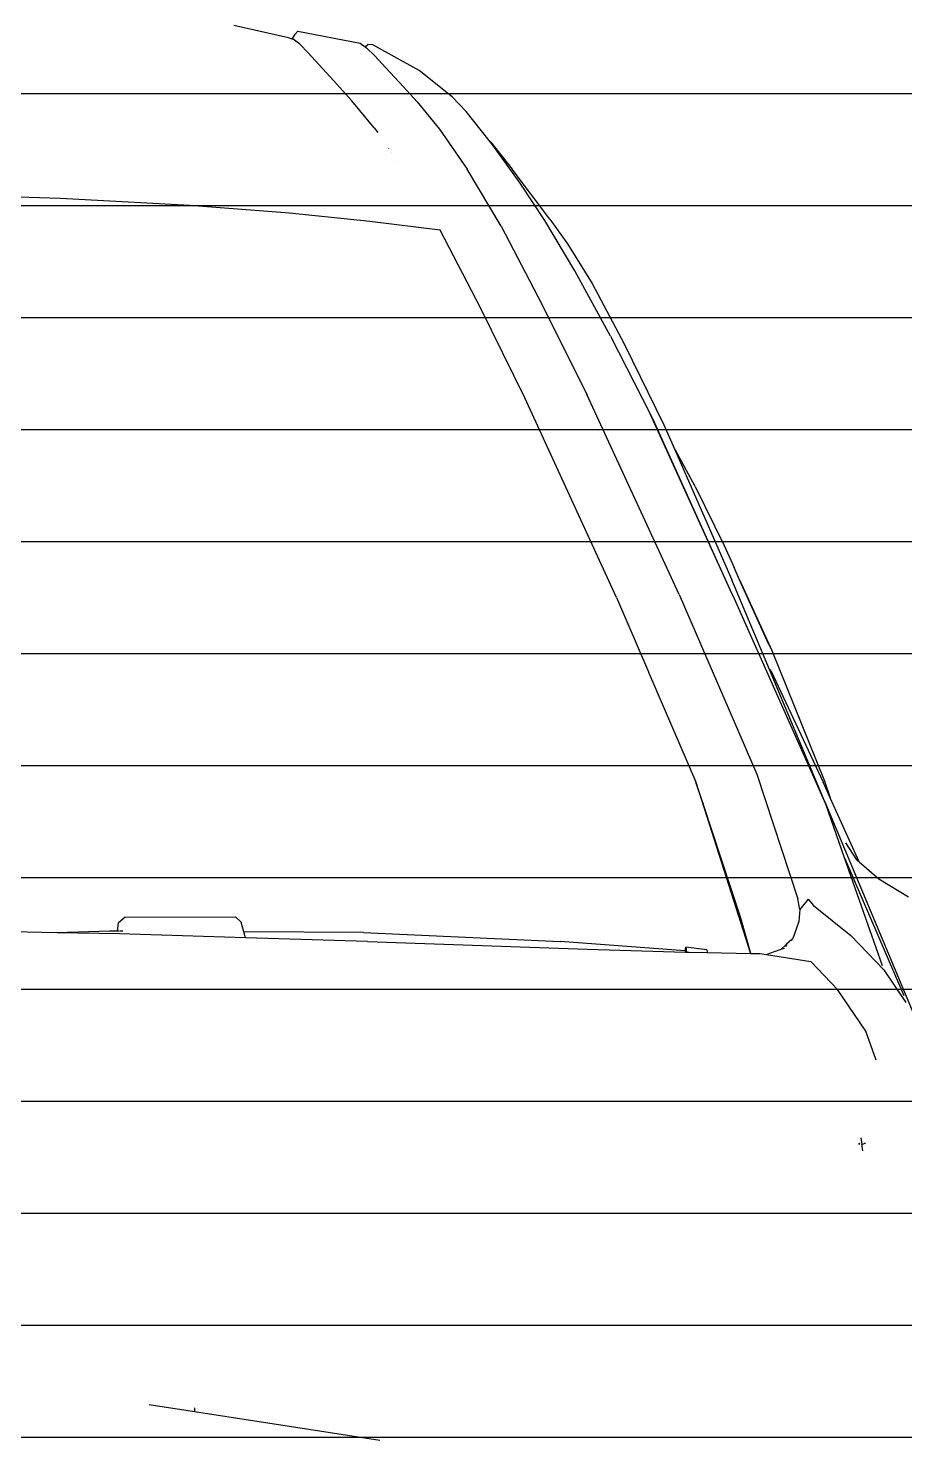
# Model space of a CAD drawing. Header units: inches. Extents: x 7263 to 14962, y 1317 to 2926.
# Drawn here: x 7437.335 to 7437.727, y 1495.177 to 1495.806 of the extents above; entities that cross this region are included whole.
import ezdxf

# ---------------------------------------------------------------- set-up
doc = ezdxf.new("R2010")
doc.units = ezdxf.units.IN
doc.header["$MEASUREMENT"] = 0
doc.layers.add('Layer1', color=1, linetype='Continuous')

msp = doc.modelspace()

# ---------------------------------------------------------------- linework, layer by layer
for p, q in [((7437.45143, 1495.80223), (7437.42708, 1495.80776)), ((7437.45318, 1495.80165), (7437.45449, 1495.80385)), ((7437.45571, 1495.80519), (7437.45449, 1495.80385)), ((7437.45571, 1495.80519), (7437.48347, 1495.79976)), ((7437.45318, 1495.80165), (7437.45143, 1495.80223)), ((7437.45363, 1495.80154), (7437.45318, 1495.80165)), ((7437.45651, 1495.79932), (7437.45363, 1495.80154)), ((7437.45651, 1495.79932), (7437.4603, 1495.79554)), ((7437.48347, 1495.79976), (7437.4858, 1495.79815)), ((7437.4858, 1495.79815), (7437.48692, 1495.79927)), ((7437.4858, 1495.79815), (7437.48634, 1495.79778)), ((7437.48634, 1495.79778), (7437.49004, 1495.79419)), ((7437.48918, 1495.79899), (7437.48692, 1495.79927)), ((7437.50991, 1495.78761), (7437.48918, 1495.79899)), ((7437.4603, 1495.79554), (7437.47164, 1495.78316)), ((7437.49004, 1495.79419), (7437.49484, 1495.789)), ((7437.50106, 1495.78222), (7437.49484, 1495.789)), ((7437.52452, 1495.77588), (7437.50991, 1495.78761)), ((7437.47164, 1495.78316), (7437.47985, 1495.77404)), ((7437.50893, 1495.7736), (7437.50106, 1495.78222)), ((7437.48981, 1495.76203), (7437.47985, 1495.77404)), ((7437.50893, 1495.7736), (7437.51891, 1495.76139)), ((7437.52452, 1495.77588), (7437.53083, 1495.76928)), ((7437.54111, 1495.7563), (7437.53083, 1495.76928)), ((7437.48981, 1495.76203), (7437.49134, 1495.75995)), ((7437.49085, 1495.76053), (7437.49082, 1495.76057)), ((7437.51891, 1495.76139), (7437.53134, 1495.74353)), ((7437.49618, 1495.75289), (7437.49623, 1495.75277)), ((7437.5419, 1495.7556), (7437.54111, 1495.7563)), ((7437.54279, 1495.75418), (7437.54111, 1495.7563)), ((7437.5419, 1495.7556), (7437.55146, 1495.7435)), ((7437.55502, 1495.73732), (7437.54279, 1495.75418)), ((7437.49753, 1495.75095), (7437.49749, 1495.75095)), ((7437.50013, 1495.74716), (7437.50018, 1495.74716)), ((7437.54226, 1495.74945), (7437.54224, 1495.74945)), ((7437.54652, 1495.7181), (7437.53134, 1495.74353)), ((7437.56828, 1495.72117), (7437.55146, 1495.7435)), ((7437.56596, 1495.72057), (7437.55502, 1495.73732)), ((7437.34963, 1495.73044), (7437.2757, 1495.73296)), ((7437.40742, 1495.72738), (7437.34963, 1495.73044)), ((7437.45201, 1495.7239), (7437.40742, 1495.72738)), ((7437.48779, 1495.72014), (7437.45201, 1495.7239)), ((7437.57932, 1495.69812), (7437.56596, 1495.72057)), ((7437.56828, 1495.72117), (7437.57609, 1495.71013)), ((7437.51917, 1495.71625), (7437.48779, 1495.72014)), ((7437.5372, 1495.68155), (7437.51917, 1495.71625)), ((7437.54652, 1495.7181), (7437.56469, 1495.68324)), ((7437.57609, 1495.71013), (7437.58706, 1495.69252)), ((7437.59525, 1495.66892), (7437.57932, 1495.69812)), ((7437.58706, 1495.69252), (7437.60141, 1495.66561)), ((7437.56469, 1495.68324), (7437.5847, 1495.64288)), ((7437.55704, 1495.64142), (7437.5372, 1495.68155)), ((7437.59525, 1495.66892), (7437.61299, 1495.63429)), ((7437.60141, 1495.66561), (7437.61918, 1495.62931)), ((7437.59805, 1495.55222), (7437.55704, 1495.64142)), ((7437.62595, 1495.55362), (7437.5847, 1495.64288)), ((7437.61299, 1495.63429), (7437.61502, 1495.63038)), ((7437.64878, 1495.55575), (7437.61299, 1495.63429)), ((7437.64878, 1495.55575), (7437.61502, 1495.63038)), ((7437.61918, 1495.62931), (7437.62326, 1495.62002)), ((7437.63305, 1495.60186), (7437.62326, 1495.62002)), ((7437.62326, 1495.62002), (7437.64956, 1495.56012)), ((7437.63305, 1495.60186), (7437.646, 1495.57548)), ((7437.646, 1495.57548), (7437.65049, 1495.56568)), ((7437.65298, 1495.5602), (7437.65049, 1495.56568)), ((7437.66633, 1495.52016), (7437.64956, 1495.56012)), ((7437.65298, 1495.5602), (7437.66741, 1495.52856)), ((7437.66608, 1495.53132), (7437.65298, 1495.5602)), ((7437.59805, 1495.55222), (7437.61233, 1495.51904)), ((7437.62595, 1495.55362), (7437.66061, 1495.47338)), ((7437.65062, 1495.55171), (7437.64878, 1495.55575)), ((7437.69143, 1495.45995), (7437.65062, 1495.55171)), ((7437.66608, 1495.53132), (7437.66741, 1495.52856)), ((7437.66741, 1495.52856), (7437.69067, 1495.47074)), ((7437.61233, 1495.51904), (7437.61235, 1495.51899)), ((7437.61235, 1495.51899), (7437.63333, 1495.47023)), ((7437.66689, 1495.51972), (7437.66633, 1495.52016)), ((7437.6911, 1495.46111), (7437.66633, 1495.52016)), ((7437.66689, 1495.51972), (7437.69026, 1495.46985)), ((7437.63333, 1495.47023), (7437.63611, 1495.4615)), ((7437.63668, 1495.46011), (7437.63333, 1495.47023)), ((7437.66061, 1495.47338), (7437.67902, 1495.41775)), ((7437.69345, 1495.46281), (7437.69026, 1495.46985)), ((7437.69067, 1495.47074), (7437.69345, 1495.46281)), ((7437.70634, 1495.43433), (7437.69345, 1495.46281)), ((7437.63611, 1495.4615), (7437.63668, 1495.46011)), ((7437.63611, 1495.4615), (7437.65778, 1495.39335)), ((7437.65355, 1495.40904), (7437.63668, 1495.46011)), ((7437.6911, 1495.46111), (7437.73072, 1495.36604)), ((7437.69982, 1495.43609), (7437.69143, 1495.45995)), ((7437.70533, 1495.43521), (7437.70047, 1495.44268)), ((7437.69982, 1495.43609), (7437.7263, 1495.37453)), ((7437.71678, 1495.38785), (7437.69982, 1495.43609)), ((7437.70533, 1495.43521), (7437.70634, 1495.43433)), ((7437.70634, 1495.43433), (7437.7152, 1495.42663)), ((7437.7152, 1495.42663), (7437.72836, 1495.41856)), ((7437.67992, 1495.41299), (7437.67902, 1495.41775)), ((7437.67992, 1495.41299), (7437.67936, 1495.40765)), ((7437.68352, 1495.41762), (7437.67992, 1495.41299)), ((7437.68352, 1495.41762), (7437.686, 1495.4148)), ((7437.68553, 1495.41668), (7437.68551, 1495.41672)), ((7437.686, 1495.4148), (7437.70259, 1495.40133)), ((7437.37514, 1495.40333), (7437.3755, 1495.40709)), ((7437.37847, 1495.4095), (7437.3755, 1495.40709)), ((7437.37847, 1495.4095), (7437.42783, 1495.40966)), ((7437.42783, 1495.40966), (7437.43034, 1495.40726)), ((7437.43157, 1495.40301), (7437.43034, 1495.40726)), ((7437.65797, 1495.39334), (7437.65355, 1495.40904)), ((7437.67936, 1495.40765), (7437.67679, 1495.40003)), ((7437.34813, 1495.4026), (7437.22875, 1495.40498)), ((7437.37157, 1495.40335), (7437.34813, 1495.4026)), ((7437.37598, 1495.40204), (7437.34813, 1495.4026)), ((7437.37514, 1495.40333), (7437.37157, 1495.40335)), ((7437.37583, 1495.40332), (7437.37514, 1495.40333)), ((7437.43235, 1495.4003), (7437.37598, 1495.40204)), ((7437.37745, 1495.40331), (7437.37619, 1495.40332)), ((7437.48506, 1495.40271), (7437.43157, 1495.40301)), ((7437.43235, 1495.4003), (7437.43157, 1495.40301)), ((7437.48674, 1495.39861), (7437.43235, 1495.4003)), ((7437.48506, 1495.40271), (7437.57286, 1495.39872)), ((7437.67632, 1495.3996), (7437.67395, 1495.39742)), ((7437.67679, 1495.40003), (7437.67632, 1495.3996)), ((7437.67632, 1495.3996), (7437.67642, 1495.39932)), ((7437.70259, 1495.40133), (7437.71732, 1495.38598)), ((7437.48674, 1495.39861), (7437.58495, 1495.3952)), ((7437.62872, 1495.39456), (7437.57286, 1495.39872)), ((7437.58495, 1495.3952), (7437.6288, 1495.39391)), ((7437.62872, 1495.39456), (7437.62902, 1495.3961)), ((7437.62872, 1495.39456), (7437.6288, 1495.39391)), ((7437.6288, 1495.39391), (7437.62925, 1495.3939)), ((7437.62902, 1495.3961), (7437.62925, 1495.3939)), ((7437.63839, 1495.39491), (7437.62902, 1495.3961)), ((7437.62925, 1495.3939), (7437.63038, 1495.39386)), ((7437.63038, 1495.39386), (7437.63855, 1495.39371)), ((7437.63839, 1495.39491), (7437.63855, 1495.39371)), ((7437.63855, 1495.39371), (7437.65778, 1495.39335)), ((7437.65778, 1495.39335), (7437.65797, 1495.39334)), ((7437.65797, 1495.39334), (7437.66199, 1495.39327)), ((7437.66199, 1495.39327), (7437.66496, 1495.39281)), ((7437.665, 1495.39281), (7437.66643, 1495.39352)), ((7437.66643, 1495.39352), (7437.67152, 1495.3952)), ((7437.67347, 1495.39698), (7437.67152, 1495.3952)), ((7437.67152, 1495.3952), (7437.67303, 1495.3957)), ((7437.67395, 1495.39742), (7437.67347, 1495.39698)), ((7437.67347, 1495.39698), (7437.67372, 1495.39643)), ((7437.67416, 1495.3969), (7437.67395, 1495.39742)), ((7437.66496, 1495.39281), (7437.665, 1495.39281)), ((7437.665, 1495.39281), (7437.68473, 1495.3898)), ((7437.68473, 1495.3898), (7437.69669, 1495.37718)), ((7437.71732, 1495.38598), (7437.7272, 1495.37142)), ((7437.70934, 1495.35869), (7437.69669, 1495.37718)), ((7437.71395, 1495.34574), (7437.70934, 1495.35869)), ((7437.70614, 1495.30834), (7437.70671, 1495.30838)), ((7437.70669, 1495.30842), (7437.70616, 1495.30838)), ((7437.70707, 1495.31107), (7437.70757, 1495.30813)), ((7437.70795, 1495.30518), (7437.70757, 1495.30813)), ((7437.70814, 1495.3081), (7437.70809, 1495.30834)), ((7437.70851, 1495.30851), (7437.70862, 1495.30856)), ((7437.70902, 1495.30855), (7437.70862, 1495.30856)), ((7437.70902, 1495.30855), (7437.70897, 1495.3087)), ((7437.70909, 1495.30856), (7437.70902, 1495.30855)), ((7437.70906, 1495.30847), (7437.70902, 1495.30855)), ((7437.7091, 1495.30859), (7437.70909, 1495.30856)), ((7437.40947, 1495.18869), (7437.38931, 1495.19181)), ((7437.40947, 1495.1905), (7437.40947, 1495.18869)), ((7437.49221, 1495.1759), (7437.40947, 1495.18869))]:
    msp.add_line(p, q)
at = {"layer": 'Layer1'}
for p, q in [((7436.79992, 1495.77733), (7438.02548, 1495.77733)), ((7436.79992, 1495.72733), (7438.02548, 1495.72733)), ((7436.79992, 1495.67733), (7438.02548, 1495.67733)), ((7436.79992, 1495.62733), (7438.02548, 1495.62733)), ((7436.79992, 1495.57733), (7438.02548, 1495.57733)), ((7436.79992, 1495.52733), (7438.02548, 1495.52733)), ((7436.79992, 1495.47733), (7438.02548, 1495.47733)), ((7436.79992, 1495.42733), (7438.02548, 1495.42733)), ((7436.79992, 1495.37733), (7438.02548, 1495.37733)), ((7436.79992, 1495.32733), (7438.02548, 1495.32733)), ((7436.79992, 1495.27733), (7438.02548, 1495.27733)), ((7436.79992, 1495.22733), (7438.02548, 1495.22733)), ((7436.79992, 1495.17733), (7438.02548, 1495.17733))]:
    msp.add_line(p, q, dxfattribs=at)

doc.saveas('drawing.dxf')
